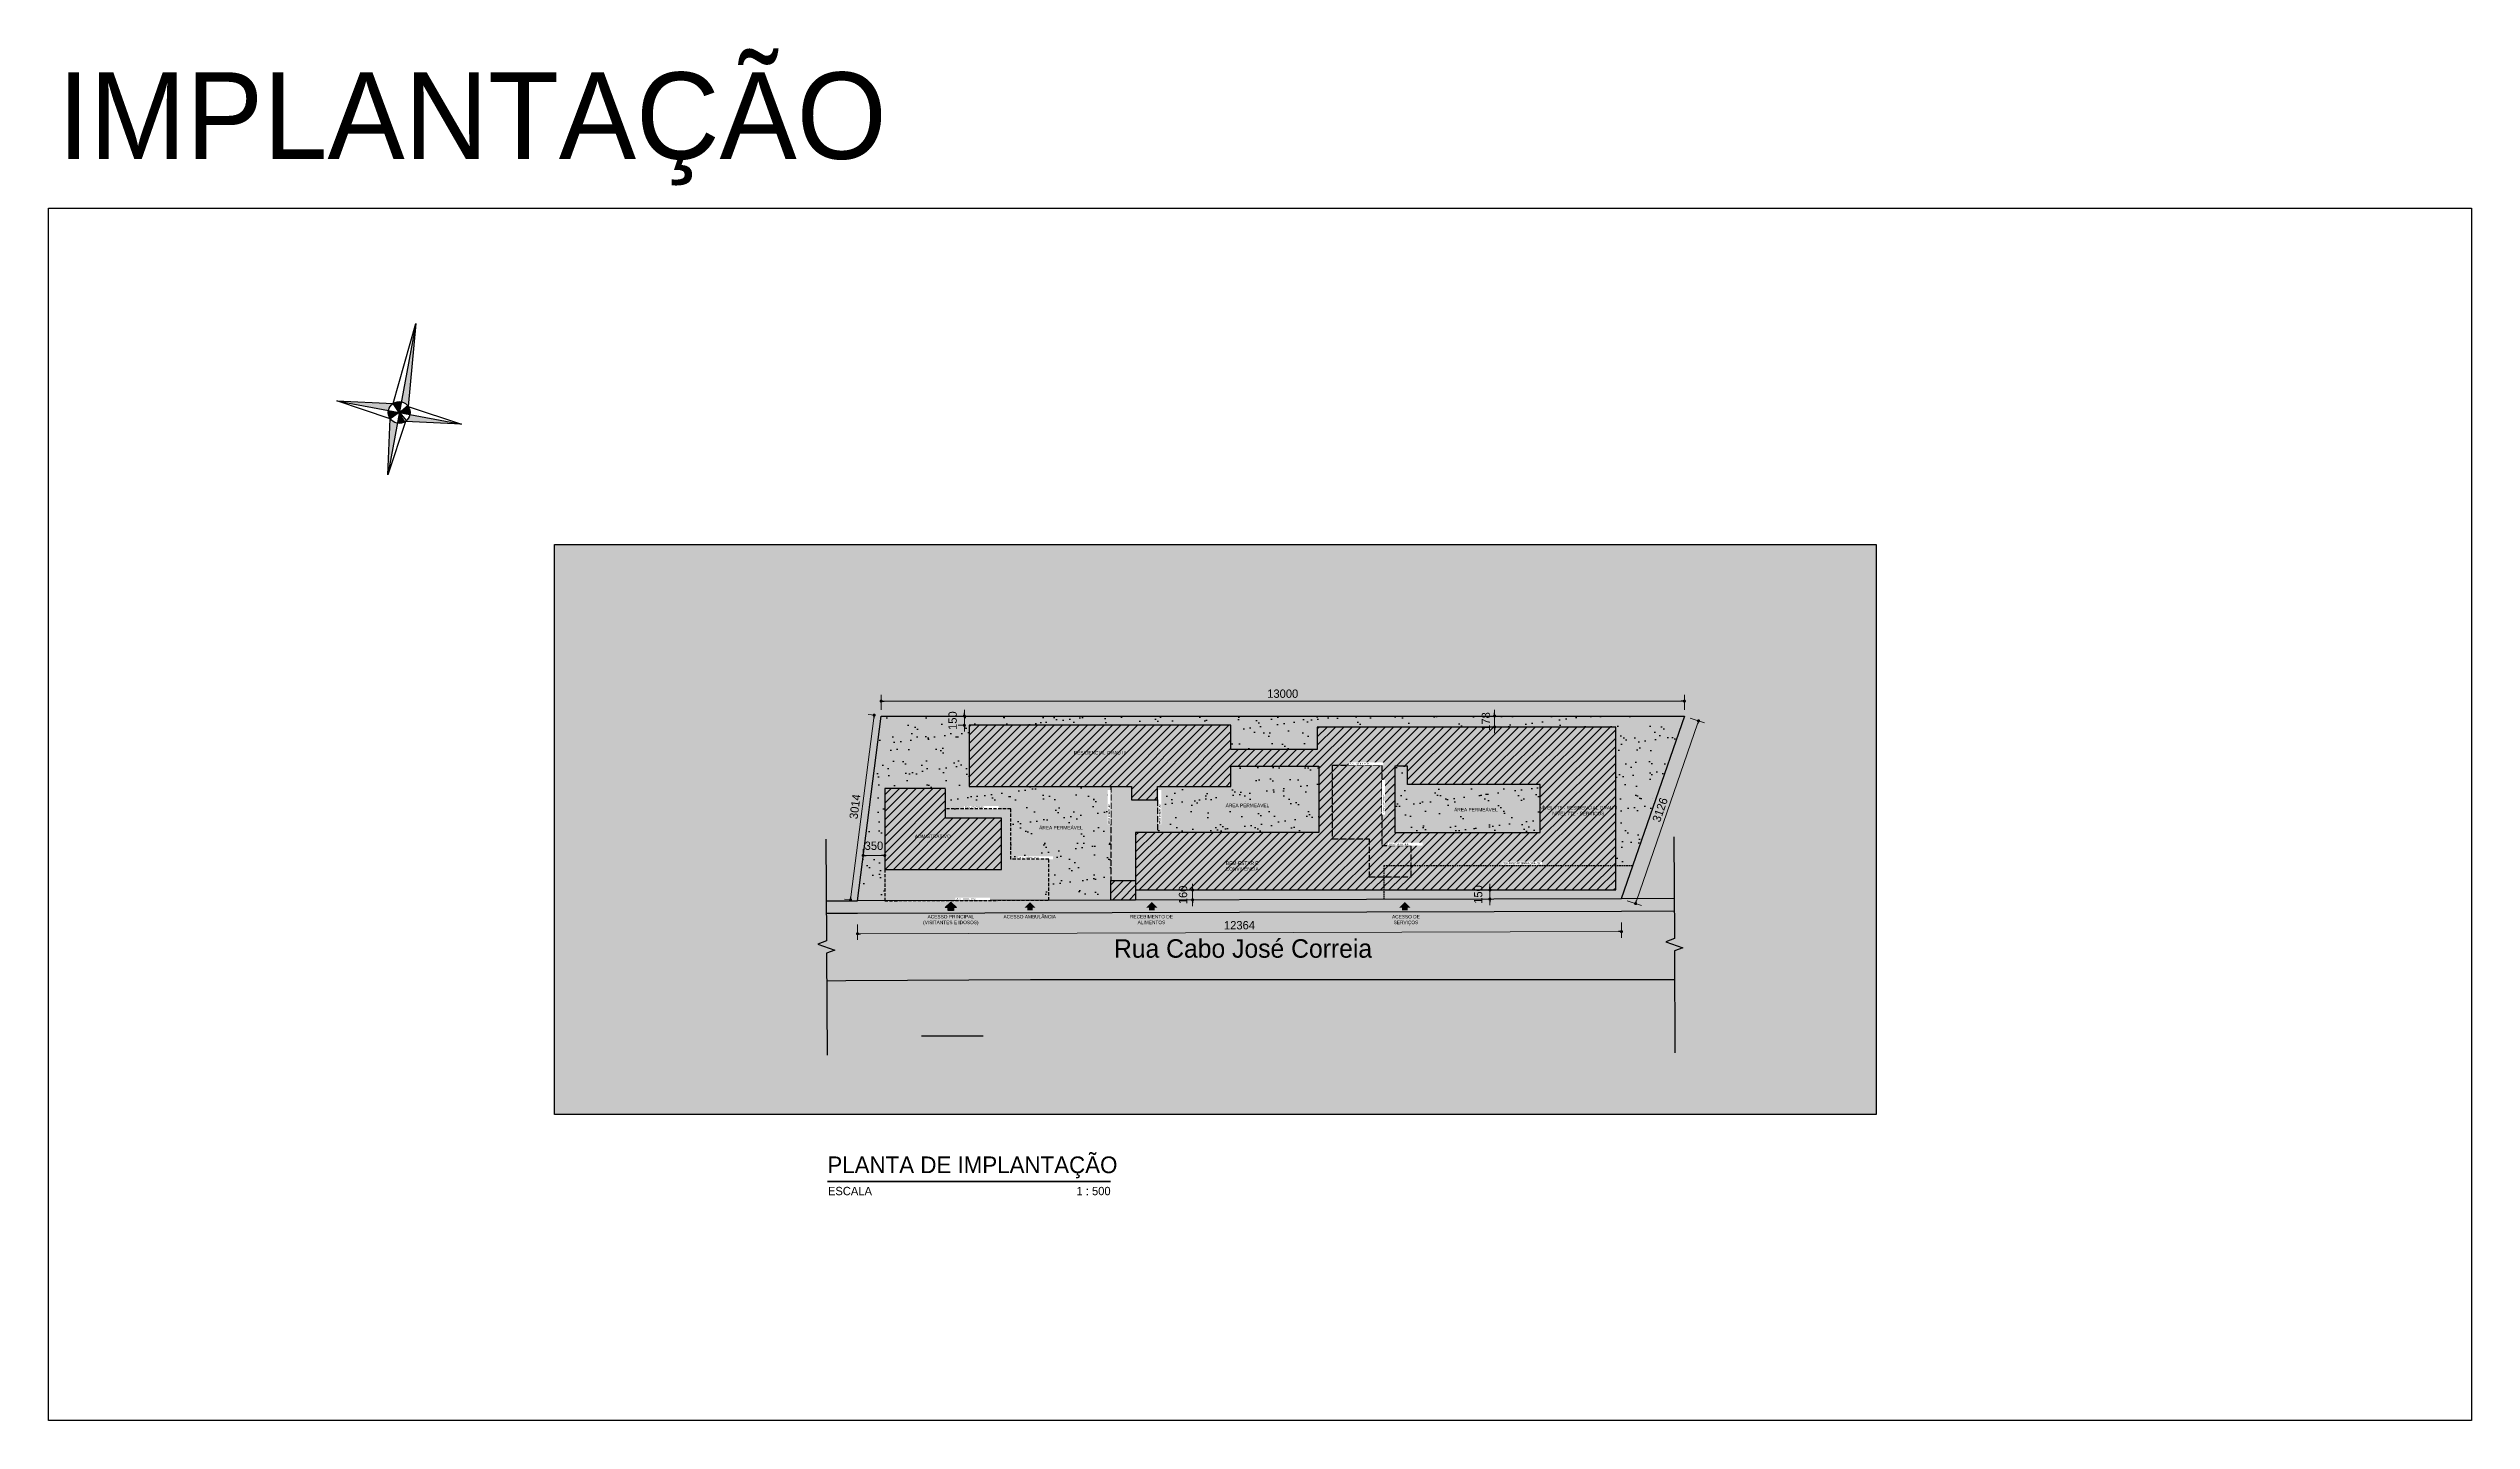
# Model space of a CAD drawing. Header units: centimetres. Extents: x 0 to 1099704, y -139216 to 99734.
# Drawn here: x 666120 to 705336, y 36961 to 59163 of the extents above; entities that cross this region are included whole.
import ezdxf

# ---------------------------------------------------------------- set-up
doc = ezdxf.new("R2010")
doc.units = ezdxf.units.CM
doc.header["$LTSCALE"] = 4
for name, pattern in [('ACAD_ISO05W100', [33, 24, -3, 0, -3, 0, -3]), ('DASHED2', [9.525, 6.35, -3.175]), ('HIDDENX2', [19.05, 12.7, -6.35])]:
    doc.linetypes.add(name, pattern=pattern)
for name, color, linetype in [('0.1', 1, 'Continuous'), ('0.2', 2, 'Continuous'), ('0.4', 4, 'Continuous'), ('0.6', 6, 'Continuous'), ('02-CONT', 2, 'Continuous'), ('2', 2, 'Continuous'), ('B-COTAS', 1, 'Continuous'), ('B-SIMBOLOS', 2, 'Continuous'), ('C-TEXTO-02', 2, 'Continuous'), ('CONTORNO TERRENO', 3, 'Continuous'), ('NOVO', 170, 'Continuous')]:
    doc.layers.add(name, color=color, linetype=linetype)
for name, color, linetype, lineweight in [('C-TEXTO-01', 2, 'Continuous', 20), ('C-TEXTO-03', 2, 'Continuous', 20), ('textos', 2, 'Continuous', 9)]:
    doc.layers.add(name, color=color, linetype=linetype, lineweight=lineweight)
doc.styles.add('EC_NOMES', font='GOTHIC.TTF')
doc.styles.add('Esc.500', font='ERASLGHT.TTF', dxfattribs={"height": 90})
doc.styles.add('Esc.750', font='ERASLGHT.TTF', dxfattribs={"height": 135})
doc.styles.add('Símbolos', font='ERASLGHT.TTF')
doc.dimstyles.new('ARQ500', dxfattribs={"dimscale": 500, "dimtxt": 90, "dimasz": 0.1, "dimexe": 0.2, "dimexo": 0.2, "dimgap": 0.1, "dimtad": 1, "dimdec": 0, "dimzin": 12, "dimdsep": 46, "dimtxsty": 'Esc.500', "dimblk1": 'DOT', "dimblk2": 'DOT', "dimsah": 1, "dimcen": 0.4, "dimclrd": 256, "dimclre": 256, "dimclrt": 2, "dimadec": 0, "dimazin": 0, "dimtfac": 1, "dimtdec": 0, "dimtix": 1, "dimtmove": 2, "dimatfit": 3, "dimldrblk": 'DOT', "dimfxl": 0.3, "dimfxlon": 1, "dimtolj": 1, "dimtzin": 12, "dimlwd": 9, "dimlwe": 9, "dimarcsym": 0})

# ---------------------------------------------------------------- blocks, each defined once
blk = doc.blocks.new('*U28')
for p, q in [((-0.5, 0.25), (0, 0.75)), ((-0.25, 0.25), (-0.5, 0.25)), ((-0.25, 0), (-0.25, 0.25)), ((0.25, 0), (-0.25, 0)), ((0, 0.75), (0.5, 0.25)), ((0.5, 0.25), (0.25, 0.25)), ((0.25, 0.25), (0.25, 0))]:
    blk.add_line(p, q)
blk = doc.blocks.new('DOT')
at = {"color": 0, "linetype": 'ByBlock'}
blk.add_line((-0.5, 0), (-1, 0), dxfattribs=at)
at = {"color": 0, "linetype": 'ByBlock', "const_width": 0.5}
blk.add_lwpolyline([(-0.25, 0, 1), (0.25, 0, 1)], format="xyb", close=True, dxfattribs=at)
blk = doc.blocks.new('*D129')
at = {"layer": 'B-COTAS', "lineweight": 9, "transparency": 16777216}
for p, q in [((679596, 48461), (679596, 48702)), ((692596, 48461), (692596, 48702)), ((679646, 48602), (692546, 48602))]:
    blk.add_line(p, q, dxfattribs=at)
at = {"layer": 'DEFPOINTS', "color": 0, "transparency": 16777216}
for p in [(679596, 48361), (692596, 48602), (692596, 48361)]:
    blk.add_point(p, dxfattribs=at)
at = {"layer": 'B-COTAS', "lineweight": 9, "transparency": 16777216, "xscale": 50, "yscale": 50, "zscale": 50, "rotation": 180}
blk.add_blockref('DOT', (679596, 48602), dxfattribs=at)
at = {"layer": 'B-COTAS', "lineweight": 9, "transparency": 16777216, "xscale": 50, "yscale": 50, "zscale": 50}
blk.add_blockref('DOT', (692596, 48602), dxfattribs=at)
at = {"layer": 'B-COTAS', "color": 2, "transparency": 16777216, "insert": (686096, 48722), "char_height": 135, "attachment_point": 5, "style": 'Esc.750'}
blk.add_mtext('\\A1;13000', dxfattribs=at)
blk = doc.blocks.new('_Dot')
at = {"color": 0, "linetype": 'ByBlock', "lineweight": -2}
blk.add_line((-0.5, 0), (-1, 0), dxfattribs=at)
at = {"color": 0, "linetype": 'ByBlock', "const_width": 0.5}
blk.add_lwpolyline([(-0.25, 0, 1), (0.25, 0, 1)], format="xyb", close=True, dxfattribs=at)
blk = doc.blocks.new('*D126')
at = {"layer": 'B-COTAS', "lineweight": 9, "transparency": 16777216}
for p, q in [((679214, 44988), (679215, 44738)), ((679265, 44838), (691528, 44872)), ((691578, 45022), (691579, 44772))]:
    blk.add_line(p, q, dxfattribs=at)
at = {"layer": 'DEFPOINTS', "color": 0, "transparency": 16777216}
for p in [(679214, 45214), (691577, 45248), (691578, 44872)]:
    blk.add_point(p, dxfattribs=at)
at = {"layer": 'B-COTAS', "lineweight": 9, "transparency": 16777216, "xscale": 50, "yscale": 50, "zscale": 50}
for p, rotation in [((679215, 44838), 180.1566305847917), ((691578, 44872), 0.1566305847916921)]:
    blk.add_blockref('DOT', p, dxfattribs=dict(at, rotation=rotation))
at = {"layer": 'B-COTAS', "color": 2, "transparency": 16777216, "insert": (685396, 44975), "char_height": 135, "attachment_point": 5, "rotation": 0.1566, "style": 'Esc.750'}
blk.add_mtext('\\A1;12364', dxfattribs=at)
blk = doc.blocks.new('*D127')
at = {"layer": 'B-COTAS', "lineweight": 9, "transparency": 16777216}
for p, q in [((692691, 48328), (692920, 48249)), ((692810, 48234), (691823, 45373)), ((691672, 45372), (691902, 45293))]:
    blk.add_line(p, q, dxfattribs=at)
at = {"layer": 'DEFPOINTS', "color": 0, "transparency": 16777216}
for p in [(692596, 48361), (691577, 45405), (691807, 45326)]:
    blk.add_point(p, dxfattribs=at)
at = {"layer": 'B-COTAS', "lineweight": 9, "transparency": 16777216, "xscale": 50, "yscale": 50, "zscale": 50}
for p, rotation in [((692826, 48282), 70.9824842449628), ((691807, 45326), 250.9824842449628)]:
    blk.add_blockref('DOT', p, dxfattribs=dict(at, rotation=rotation))
at = {"layer": 'B-COTAS', "color": 2, "transparency": 16777216, "insert": (692203, 46843), "char_height": 135, "attachment_point": 5, "rotation": 70.9825, "style": 'Esc.750'}
blk.add_mtext('\\A1;3126', dxfattribs=at)
blk = doc.blocks.new('*D128')
at = {"layer": 'B-COTAS', "lineweight": 9, "transparency": 16777216}
for p, q in [((679477, 48325), (679108, 45435)), ((679496, 48373), (679385, 48388)), ((679115, 45384), (679003, 45398))]:
    blk.add_line(p, q, dxfattribs=at)
at = {"layer": 'DEFPOINTS', "color": 0, "transparency": 16777216}
for p in [(679596, 48361), (679102, 45386), (679214, 45371)]:
    blk.add_point(p, dxfattribs=at)
at = {"layer": 'B-COTAS', "lineweight": 9, "transparency": 16777216, "xscale": 50, "yscale": 50, "zscale": 50}
for p, rotation in [((679484, 48375), 82.72044767476393), ((679102, 45386), 262.7204476747639)]:
    blk.add_blockref('DOT', p, dxfattribs=dict(at, rotation=rotation))
at = {"layer": 'B-COTAS', "color": 2, "transparency": 16777216, "insert": (679174, 46895), "char_height": 135, "attachment_point": 5, "rotation": 82.7204, "style": 'Esc.750'}
blk.add_mtext('\\A1;3014', dxfattribs=at)
blk = doc.blocks.new('*D130')
at = {"layer": 'B-COTAS', "lineweight": 9, "transparency": 16777216}
for p, q in [((680943, 48361), (680843, 48361)), ((680943, 48411), (680943, 48461)), ((680943, 48211), (680943, 48361)), ((680943, 48211), (680843, 48211)), ((680943, 48161), (680943, 48111))]:
    blk.add_line(p, q, dxfattribs=at)
at = {"layer": 'DEFPOINTS', "color": 0, "transparency": 16777216}
for p in [(680943, 48361), (681024, 48361), (681024, 48211)]:
    blk.add_point(p, dxfattribs=at)
at = {"layer": 'B-COTAS', "lineweight": 9, "transparency": 16777216, "xscale": 50, "yscale": 50, "zscale": 50}
for p, rotation in [((680943, 48361), 270), ((680943, 48211), 90)]:
    blk.add_blockref('DOT', p, dxfattribs=dict(at, rotation=rotation))
at = {"layer": 'B-COTAS', "color": 2, "transparency": 16777216, "insert": (680754, 48286), "char_height": 135, "attachment_point": 5, "rotation": 90, "style": 'Esc.750'}
blk.add_mtext('\\A1;150', dxfattribs=at)
blk = doc.blocks.new('*D131')
at = {"layer": 'B-COTAS', "lineweight": 9, "transparency": 16777216}
for p, q in [((689449, 45546), (689349, 45546)), ((689449, 45596), (689449, 45646)), ((689449, 45546), (689449, 45399)), ((689449, 45399), (689349, 45399)), ((689449, 45349), (689449, 45299))]:
    blk.add_line(p, q, dxfattribs=at)
at = {"layer": 'DEFPOINTS', "color": 0, "transparency": 16777216}
for p in [(689539, 45546), (689449, 45399), (689539, 45399)]:
    blk.add_point(p, dxfattribs=at)
at = {"layer": 'B-COTAS', "lineweight": 9, "transparency": 16777216, "xscale": 50, "yscale": 50, "zscale": 50}
for p, rotation in [((689449, 45546), 270), ((689449, 45399), 90)]:
    blk.add_blockref('DOT', p, dxfattribs=dict(at, rotation=rotation))
at = {"layer": 'B-COTAS', "color": 2, "transparency": 16777216, "insert": (689260, 45473), "char_height": 135, "attachment_point": 5, "rotation": 90, "style": 'Esc.750'}
blk.add_mtext('\\A1;150', dxfattribs=at)
blk = doc.blocks.new('*D132')
at = {"layer": 'B-COTAS', "lineweight": 9, "transparency": 16777216}
for p, q in [((679305, 46105), (679305, 46205)), ((679605, 46105), (679355, 46105)), ((679655, 46105), (679655, 46205))]:
    blk.add_line(p, q, dxfattribs=at)
at = {"layer": 'DEFPOINTS', "color": 0, "transparency": 16777216}
for p in [(679305, 46105), (679305, 46082), (679655, 46089)]:
    blk.add_point(p, dxfattribs=at)
at = {"layer": 'B-COTAS', "lineweight": 9, "transparency": 16777216, "xscale": 50, "yscale": 50, "zscale": 50, "rotation": 180}
blk.add_blockref('DOT', (679305, 46105), dxfattribs=at)
at = {"layer": 'B-COTAS', "lineweight": 9, "transparency": 16777216, "xscale": 50, "yscale": 50, "zscale": 50}
blk.add_blockref('DOT', (679655, 46105), dxfattribs=at)
at = {"layer": 'B-COTAS', "color": 2, "transparency": 16777216, "insert": (679480, 46261), "char_height": 135, "attachment_point": 5, "style": 'Esc.750'}
blk.add_mtext('\\A1;350', dxfattribs=at)
blk = doc.blocks.new('*D133')
at = {"layer": 'B-COTAS', "lineweight": 9, "transparency": 16777216}
for p, q in [((689525, 48361), (689425, 48361)), ((689525, 48411), (689525, 48461)), ((689525, 48182), (689525, 48361)), ((689525, 48182), (689425, 48182)), ((689525, 48132), (689525, 48082))]:
    blk.add_line(p, q, dxfattribs=at)
at = {"layer": 'DEFPOINTS', "color": 0, "transparency": 16777216}
for p in [(689525, 48361), (689544, 48361), (689544, 48182)]:
    blk.add_point(p, dxfattribs=at)
at = {"layer": 'B-COTAS', "lineweight": 9, "transparency": 16777216, "xscale": 50, "yscale": 50, "zscale": 50}
for p, rotation in [((689525, 48361), 270), ((689525, 48182), 90)]:
    blk.add_blockref('DOT', p, dxfattribs=dict(at, rotation=rotation))
at = {"layer": 'B-COTAS', "color": 2, "transparency": 16777216, "insert": (689385, 48272), "char_height": 135, "attachment_point": 5, "rotation": 90, "style": 'Esc.750'}
blk.add_mtext('\\A1;178', dxfattribs=at)
blk = doc.blocks.new('*D134')
at = {"layer": 'B-COTAS', "lineweight": 9, "transparency": 16777216}
for p, q in [((684637, 45546), (684537, 45546)), ((684637, 45596), (684637, 45646)), ((684637, 45546), (684637, 45386)), ((684637, 45386), (684537, 45386)), ((684637, 45336), (684637, 45286))]:
    blk.add_line(p, q, dxfattribs=at)
at = {"layer": 'DEFPOINTS', "color": 0, "transparency": 16777216}
for p in [(684638, 45546), (684637, 45386), (684639, 45386)]:
    blk.add_point(p, dxfattribs=at)
at = {"layer": 'B-COTAS', "lineweight": 9, "transparency": 16777216, "xscale": 50, "yscale": 50, "zscale": 50}
for p, rotation in [((684637, 45546), 270), ((684637, 45386), 90)]:
    blk.add_blockref('DOT', p, dxfattribs=dict(at, rotation=rotation))
at = {"layer": 'B-COTAS', "color": 2, "transparency": 16777216, "insert": (684483, 45466), "char_height": 135, "attachment_point": 5, "rotation": 90, "style": 'Esc.750'}
blk.add_mtext('\\A1;160', dxfattribs=at)

msp = doc.modelspace()

# ---------------------------------------------------------------- hatches: boundary and pattern name
at = {"layer": '0.4', "true_color": 0xf8f3ec}
h = msp.add_hatch(color=7, dxfattribs=at)
h.dxf.hatch_style = 1
h.paths.add_polyline_path([(695700.289, 51135.527), (674311.482, 51135.527), (674311.482, 41913.978), (695700.289, 41913.978)])
at = {"layer": '0.6'}
h = msp.add_hatch(dxfattribs=at)
h.set_pattern_fill('AR-SAND', color=8, scale=8)
h.paths.add_polyline_path([(682259.122, 46044.525), (682259.122, 45894.525), (682258.606, 45379.542), (683314.836, 45382.43), (683314.836, 45697.43), (683314.836, 47220.848), (681023.613, 47220.848), (681023.613, 48210.768), (685258.613, 48210.768), (685258.613, 47820.768), (686652.845, 47820.768), (686652.845, 48182.304), (691484.845, 48182.304), (691484.845, 45944.501), (691758.183, 45944.501), (692596.113, 48360.768), (679595.673, 48360.768), (679213.788, 45371.218), (679655.92, 45372.427), (679654.538, 45877.912), (679654.538, 47187.912), (680639.538, 47187.912), (680639.538, 46857.912), (681694.538, 46857.912), (681694.538, 46044.525)])
h.paths.add_polyline_path([(690264.845, 46476.304), (690264.845, 47252.304), (688117.845, 47252.304), (688117.845, 47550.771), (687912.845, 47550.771), (687912.845, 46476.304)], flags=17)
h.paths.add_polyline_path([(686682.845, 46476.304), (686682.845, 47550.771), (685258.613, 47550.771), (685258.613, 47220.848), (684071.613, 47220.848), (684071.613, 47005.848), (684071.613, 46476.304)], flags=17)
h.paths.add_polyline_path([(682138.853, 46474.975), (682815.304, 46474.975), (682815.304, 46598.237), (682138.853, 46598.237)], flags=16)
h.paths.add_polyline_path([(683313.557, 46609.36), (683313.557, 46906.055), (683260.73, 46906.055), (683260.73, 46609.36)], flags=16)
h.paths.add_polyline_path([(688854.508, 46765.107), (689530.96, 46765.107), (689530.96, 46888.369), (688854.508, 46888.369)], flags=16)
h.paths.add_polyline_path([(685157.042, 46833.655), (685833.493, 46833.655), (685833.493, 46956.916), (685157.042, 46956.916)], flags=16)
h.paths.add_polyline_path([(684133.328, 46609.36), (684133.328, 46906.055), (684080.502, 46906.055), (684080.502, 46609.36)], flags=16)
h = msp.add_hatch(dxfattribs=at)
h.set_pattern_fill('ANSI31', color=8, scale=30)
h.paths.add_polyline_path([(685258.613, 47550.771), (686682.845, 47550.771), (686682.845, 46476.304), (683714.836, 46476.304), (683714.836, 45546.304), (691484.845, 45546.304), (691484.845, 48182.304), (686652.845, 48182.304), (686652.845, 47820.768), (685258.613, 47820.768), (685258.613, 48210.768), (681023.613, 48210.768), (681023.613, 47220.848), (683646.613, 47220.848), (683646.613, 47005.848), (684071.613, 47005.848), (684071.613, 47220.848), (685258.613, 47220.848)])
h.paths.add_polyline_path([(686897.845, 47565.771), (687697.845, 47565.771), (687697.845, 46261.304), (688174.845, 46261.304), (688174.845, 45761.304), (687496.248, 45761.304), (687496.248, 46376.304), (686897.845, 46376.304)], flags=16)
h.paths.add_polyline_path([(687912.845, 47550.771), (688117.845, 47550.771), (688117.845, 47252.304), (690264.845, 47252.304), (690264.845, 46476.304), (687912.845, 46476.304)], flags=16)
h.paths.add_polyline_path([(690269.304, 46686.741), (691491.027, 46686.741), (691491.027, 46920.074), (690269.304, 46920.074)], flags=9)
h.paths.add_polyline_path([(685161.214, 45806.384), (685718.855, 45806.384), (685718.855, 46038.815), (685161.214, 46038.815)], flags=24)
h.paths.add_polyline_path([(682693.757, 47702.67), (683500.834, 47702.67), (683500.834, 47825.931), (682693.757, 47825.931)], flags=24)
h.paths.add_polyline_path([(688854.508, 46765.107), (689530.96, 46765.107), (689530.96, 46888.369), (688854.508, 46888.369)], flags=8)
h.paths.add_polyline_path([(687805.484, 46257.892), (688102.178, 46257.892), (688102.178, 46310.718), (687805.484, 46310.718)], flags=8)
h.paths.add_polyline_path([(687166.984, 47562.359), (687463.678, 47562.359), (687463.678, 47615.185), (687166.984, 47615.185)], flags=24)
h.paths.add_polyline_path([(687755.713, 46767.373), (687755.713, 47064.067), (687702.886, 47064.067), (687702.886, 46767.373)], flags=24)
h.paths.add_polyline_path([(689641.719, 45946.715), (690240.234, 45946.715), (690240.234, 45999.542), (689641.719, 45999.542)], flags=24)
h = msp.add_hatch(dxfattribs=at)
h.set_pattern_fill('ANSI31', color=8, scale=30)
h.paths.add_polyline_path([(687697.845, 47565.771), (686897.845, 47565.771), (686897.845, 46376.304), (687496.248, 46376.304), (687496.248, 45761.304), (687732.552, 45761.304), (687732.052, 45944.501), (688174.845, 45944.501), (688174.845, 46261.304), (687697.845, 46261.304)])
h.paths.add_polyline_path([(688174.845, 45944.501), (687732.052, 45944.501), (687732.552, 45761.304), (688174.845, 45761.304)], flags=17)
h.paths.add_polyline_path([(681544.538, 46707.912), (680639.538, 46707.912), (680639.538, 47187.912), (679654.538, 47187.912), (679654.538, 45877.912), (681544.538, 45877.912)])
h.paths.add_polyline_path([(680125.965, 46350.763), (680705.883, 46350.763), (680705.883, 46474.025), (680125.965, 46474.025)], flags=24)
h = msp.add_hatch(dxfattribs=at)
h.set_pattern_fill('ANSI31', color=8, scale=30)
h.paths.add_polyline_path([(683714.836, 45697.43), (683314.836, 45697.43), (683314.836, 45382.43), (683714.836, 45383.523)])
at = {"layer": '2'}
h = msp.add_hatch(color=256, dxfattribs=at)
h.paths.add_polyline_path([(671943.541, 53372.198), (672063.721, 54713.631), (671829.641, 53446.256, -0.199527702)])
h.paths.add_polyline_path([(672805.941, 53082.865), (671971.456, 53239.536, -0.198640229), (671897.562, 53126.196)])
h.paths.add_polyline_path([(671611.134, 52263.194), (671765.345, 53098.138, -0.197987754), (671652.041, 53171.333)])
h.paths.add_polyline_path([(671623.529, 53304.858, -0.197933079), (671697.027, 53417.925), (670789.045, 53461.529)])
h = msp.add_hatch(color=256, dxfattribs=at)
h.paths.add_polyline_path([(671797.493, 53272.197), (671623.529, 53304.858, 0.200603678), (671652.041, 53171.333)])
h.paths.add_polyline_path([(671897.562, 53126.196), (671797.493, 53272.197), (671765.345, 53098.138, 0.198418582)])
h.paths.add_polyline_path([(671971.456, 53239.536, 0.199063094), (671943.541, 53372.198), (671797.493, 53272.197)])
h.paths.add_polyline_path([(671797.493, 53272.197), (671829.641, 53446.256, 0.199125863), (671697.027, 53417.925)])
at = {"layer": 'B-SIMBOLOS'}
h = msp.add_hatch(color=256, dxfattribs=at)
h.dxf.hatch_style = 1
h.paths.add_polyline_path([(682005.992, 45350.395), (681915.992, 45260.395), (681960.992, 45260.395), (681960.992, 45215.395), (682050.992, 45215.395), (682050.992, 45260.395), (682095.992, 45260.395)])
h = msp.add_hatch(color=256, dxfattribs=at)
h.dxf.hatch_style = 1
h.paths.add_polyline_path([(683976.622, 45350.395), (683886.622, 45260.395), (683931.622, 45260.395), (683931.622, 45215.395), (684021.622, 45215.395), (684021.622, 45260.395), (684066.622, 45260.395)])
h = msp.add_hatch(color=256, dxfattribs=at)
h.dxf.hatch_style = 1
h.paths.add_polyline_path([(688071.524, 45350.395), (687981.524, 45260.395), (688026.524, 45260.395), (688026.524, 45215.395), (688116.524, 45215.395), (688116.524, 45260.395), (688161.524, 45260.395)])

# ---------------------------------------------------------------- linework, layer by layer
at = {"layer": '0.1', "linetype": 'ACAD_ISO05W100'}
for p, q in [((686897.845, 47565.771), (687697.845, 47565.771)), ((687697.845, 47565.771), (687697.845, 46261.304)), ((683314.836, 47220.848), (683314.836, 45697.43)), ((684071.613, 47005.848), (684071.613, 46476.304))]:
    msp.add_line(p, q, dxfattribs=at)
for points in [[(686897.845, 47565.771), (686897.845, 46376.304)], [(686897.845, 46376.304), (687496.248, 46376.304), (687496.248, 45761.304), (688174.845, 45761.304), (688174.845, 46261.304), (687697.845, 46261.304)]]:
    msp.add_lwpolyline(points, dxfattribs=at)
at = {"layer": '0.4'}
msp.add_line((680247.078, 43184.066), (681247.078, 43184.066), dxfattribs=at)
msp.add_lwpolyline([(674311.482, 51135.527), (695700.289, 51135.527), (695700.289, 41913.978), (674311.482, 41913.978)], close=True, dxfattribs=at)
for points in [[(678708, 45368.461), (679213.788, 45371.218)], [(678709.087, 45169.135), (679214.874, 45171.893), (691577.901, 45205.69), (692431.704, 45208.024)], [(692430.617, 45407.35), (691577.356, 45405.017)], [(692437.776, 44094.361), (691649.907, 44090.02), (682016.388, 44090.848), (679026.51, 44074.545), (678715.064, 44072.847)]]:
    msp.add_lwpolyline(points, dxfattribs=at)
at = {"layer": '0.6'}
for points in [[(691571.091, 45405), (679213.788, 45371.218), (679595.673, 48360.768), (692596.113, 48360.768)], [(683314.836, 45697.43), (683714.836, 45697.43), (683714.836, 45382.43), (683314.836, 45382.43)]]:
    msp.add_lwpolyline(points, close=True, dxfattribs=at)
msp.add_lwpolyline([(688117.845, 47550.771), (687912.845, 47550.771), (687912.845, 46476.304), (690264.845, 46476.304), (690264.845, 47252.304), (688117.845, 47252.304), (688117.845, 47550.771)], dxfattribs=at)
at = {"layer": '02-CONT', "linetype": 'DASHED2', "elevation": 77040.339}
for points in [[(687730.548, 45944.501), (691758.183, 45944.501)], [(687732.052, 45944.501), (687733.555, 45394.509)]]:
    msp.add_lwpolyline(points, dxfattribs=at)
at = {"layer": '2'}
for p, q in [((672063.721, 54713.631), (671611.134, 52263.194)), ((671697.027, 53417.925), (672063.721, 54713.631)), ((672063.721, 54713.631), (671943.541, 53372.198)), ((670789.045, 53461.529), (672805.941, 53082.865)), ((670789.045, 53461.529), (671697.027, 53417.925)), ((671652.041, 53171.333), (670789.045, 53461.529)), ((671797.493, 53272.197), (671697.027, 53417.925)), ((671800.478, 53274.457), (671936.439, 53387.792)), ((671943.541, 53372.198), (672805.941, 53082.865)), ((671611.134, 52263.194), (671652.041, 53171.333)), ((671897.562, 53126.196), (671611.134, 52263.194)), ((671797.493, 53272.197), (671652.041, 53171.333)), ((671800.478, 53274.457), (671913.876, 53138.55)), ((672805.941, 53082.865), (671897.562, 53126.196))]:
    msp.add_line(p, q, dxfattribs=at)
msp.add_circle((671797.493, 53272.197), 177.003, dxfattribs=at)
at = {"layer": 'C-TEXTO-01', "const_width": 30}
msp.add_lwpolyline([(678725.868, 40828.908), (683313.476, 40828.908)], dxfattribs=at)
at = {"layer": 'CONTORNO TERRENO', "linetype": 'Continuous'}
for points in [[(678702.547, 46368.446), (678711.53, 44720.99), (678574.431, 44670.241), (678849.72, 44571.741), (678712.621, 44520.993), (678721.604, 42873.536)], [(692425.164, 46407.335), (692434.148, 44759.879), (692297.048, 44709.13), (692572.337, 44610.63), (692435.238, 44559.882), (692444.221, 42912.425)]]:
    msp.add_lwpolyline(points, dxfattribs=at)
at = {"layer": 'NOVO'}
msp.add_lwpolyline([(666120.389, 56579.895), (705335.763, 56579.895), (705335.763, 36960.866), (666120.389, 36960.866)], close=True, dxfattribs=at)

# ---------------------------------------------------------------- texts
at = {"layer": 'C-TEXTO-02', "insert": (678725.868, 40880.616), "char_height": 270, "attachment_point": 7, "style": 'Símbolos'}
msp.add_mtext('PLANTA DE IMPLANTAÇÃO', dxfattribs=at)
at = {"layer": 'C-TEXTO-02', "insert": (678735.576, 40741.955), "char_height": 135, "width": 4571.05882, "attachment_point": 1, "style": 'Símbolos'}
msp.add_mtext('ESCALA                                                                  1 : 500', dxfattribs=at)
at = {"layer": 'C-TEXTO-03', "attachment_point": 1, "style": 'Símbolos'}
for s, insert, char_height, width in [('IMPLANTAÇÃO', (666267.153, 58776.59), 1400, 19590.43881), ('RESIDENCIAL GRAU III', (682713.87, 47794.536), 56, 783.61755), ('ÁREA PERMEÁVEL', (685172.396, 46941.357), 56, 783.61755), ('ÁREA PERMEÁVEL', (688869.862, 46872.81), 56, 783.61755), ('\\pxqc;NÍVEL 775 - RESIDENCIAL GRAU II\\PNÍVEL 772 - SERVIÇOS', (690264.845, 46904.557), 56, 1231.01002), ('ADMISTRATIVO', (680141.319, 46442.63), 56, 783.61755), ('ÁREA PERMEÁVEL', (682154.207, 46582.678), 56, 783.61755), ('\\pxqc;BEM-ESTAR E CONVIVÊNCIA', (685049.108, 46007.42), 56, 783.61755), ('\\pxqc;ACESSO PRINCIPAL\\P(VISITANTES E IDOSOS)', (680312.16, 45142.182), 56, 823.95251), ('\\pxqc;ACESSO AMBULÂNCIA', (681608.858, 45142.182), 56, 783.61755), ('\\pxqc;RECEBIMENTO DE ALIMENTOS', (683579.488, 45142.182), 56, 783.61755), ('\\pxqc;ACESSO DE SERVIÇOS', (687698.04, 45142.182), 56, 783.61755)]:
    msp.add_mtext(s, dxfattribs=dict(at, insert=insert, char_height=char_height, width=width))
at = {"layer": 'textos', "style": 'EC_NOMES'}
msp.add_text('Rua Cabo José Correia', height=298.99226, rotation=359.9960628, dxfattribs=at).set_placement((683364.624, 44449.948))

# ---------------------------------------------------------------- dimensions: what is measured, and where the dimension line sits
at = {"layer": 'B-COTAS'}
dim = msp.add_linear_dim(base=(692596.113, 48602.011), p1=(679595.673, 48360.768), p2=(692596.113, 48360.768), dimstyle='ARQ500', override={"dimtxsty": 'Esc.750'}, dxfattribs=at)
dim.commit()
dim.dimension.update_dxf_attribs({"geometry": '*D129', "text_midpoint": (686095.893, 48721.588)})
for p1, p2, distance, picture, middle in [((679595.673, 48360.768), (679213.788, 45371.218), -112.8, '*D128', (679174.227, 46895.438)), ((692596.113, 48360.768), (691577.356, 45405.017), 242.982, '*D127', (692203.404, 46842.68))]:
    dim = msp.add_aligned_dim(p1=p1, p2=p2, distance=distance, dimstyle='ARQ500', override={"dimtxsty": 'Esc.750'}, dxfattribs=at)
    dim.commit()
    dim.dimension.update_dxf_attribs({"geometry": picture, "text_midpoint": middle})
for base, p1, p2, picture, middle in [((680942.722, 48360.768), (681023.613, 48210.768), (681023.613, 48360.768), '*D130', (680754.482, 48285.768)), ((689524.852, 48360.768), (689544.343, 48182.304), (689544.343, 48360.768), '*D133', (689384.518, 48271.536)), ((684636.647, 45386.048), (684638.096, 45546.304), (684638.534, 45386.048), '*D134', (684482.971, 45466.176))]:
    dim = msp.add_linear_dim(base=base, p1=p1, p2=p2, angle=90, dimstyle='ARQ500', override={"dimtxsty": 'Esc.750'}, dxfattribs=at)
    dim.commit()
    dim.dimension.update_dxf_attribs({"geometry": picture, "text_midpoint": middle, "dimtype": 160})
dim = msp.add_linear_dim(base=(679304.549, 46104.705), p1=(679654.538, 46088.597), p2=(679304.549, 46081.738), dimstyle='ARQ500', override={"dimtxsty": 'Esc.750'}, dxfattribs=at)
dim.commit()
dim.dimension.update_dxf_attribs({"geometry": '*D132', "text_midpoint": (679479.544, 46261.035), "dimtype": 160})
dim = msp.add_linear_dim(base=(689448.952, 45399.445), p1=(689538.604, 45546.304), p2=(689539.005, 45399.445), angle=90, text='150', dimstyle='ARQ500', override={"dimtxsty": 'Esc.750'}, dxfattribs=at)
dim.commit()
dim.dimension.update_dxf_attribs({"geometry": '*D131', "text_midpoint": (689260.036, 45472.874), "dimtype": 160})

# ---------------------------------------------------------------- next in the draw order: texts
at = {"layer": 'C-TEXTO-02', "insert": (689650.339, 45992.891, 77040.339), "char_height": 24, "width": 630.64103, "attachment_point": 1, "style": 'Símbolos', "bg_fill": 2}
msp.add_mtext('PROJ. RECUO NO TÉRREO (NÍVEL 772)', dxfattribs=at)

# ---------------------------------------------------------------- next in the draw order: linework, layer by layer
at = {"layer": '0.6'}
msp.add_lwpolyline([(683714.836, 46476.304), (683714.836, 45546.304), (691484.845, 45546.304), (691484.845, 48182.304), (686652.845, 48182.304), (686652.845, 47820.768), (685258.613, 47820.768), (685258.613, 48210.768), (681023.613, 48210.768), (681023.613, 47220.848), (683646.613, 47220.848), (683646.613, 47005.848), (684071.613, 47005.848), (684071.613, 47220.848), (685258.613, 47220.848), (685258.613, 47550.771), (686682.845, 47550.771), (686682.845, 46476.304)], close=True, dxfattribs=at)

# ---------------------------------------------------------------- next in the draw order: texts
at = {"layer": 'C-TEXTO-02', "char_height": 24, "width": 536.35929, "attachment_point": 1, "style": 'Símbolos', "bg_fill": 2}
for insert in [(687175.604, 47601.73), (680949.111, 46893.871), (687814.104, 46297.263), (681829.588, 46080.485), (680810.022, 45412.012)]:
    msp.add_mtext('PROJ. COBERTURA', dxfattribs=dict(at, insert=insert))
at = {"layer": 'C-TEXTO-02', "char_height": 24, "width": 536.35929, "attachment_point": 1, "rotation": 90, "style": 'Símbolos', "bg_fill": 2}
for insert in [(683274.185, 46617.98), (684093.957, 46617.98), (687716.341, 46775.992)]:
    msp.add_mtext('PROJ. COBERTURA', dxfattribs=dict(at, insert=insert))

# ---------------------------------------------------------------- next in the draw order: hatches: boundary and pattern name
at = {"layer": 'B-SIMBOLOS'}
h = msp.add_hatch(color=256, dxfattribs=at)
h.dxf.hatch_style = 1
h.paths.add_polyline_path([(680724.33, 45350.395), (680634.33, 45260.395), (680679.33, 45260.395), (680679.33, 45215.395), (680769.33, 45215.395), (680769.33, 45260.395), (680814.33, 45260.395)])

# ---------------------------------------------------------------- next in the draw order: linework, layer by layer
at = {"layer": '0.1', "linetype": 'HIDDENX2'}
msp.add_lwpolyline([(679654.538, 45877.912), (679655.92, 45372.427), (682309.122, 45381.111), (682309.122, 46044.525), (681694.538, 46044.525), (681694.538, 46857.912), (680639.538, 46857.912)], dxfattribs=at)
at = {"layer": '0.2'}
msp.add_lwpolyline([(680639.538, 47187.912), (679654.538, 47187.912), (679654.538, 45877.912), (681544.538, 45877.912), (681544.538, 46707.912), (680639.538, 46707.912), (680639.538, 47177.912)], dxfattribs=at)

# ---------------------------------------------------------------- next in the draw order: block references
at = {"layer": 'B-SIMBOLOS', "xscale": 180, "yscale": 180, "zscale": 180}
msp.add_blockref('*U28', (680724.33, 45215.395), dxfattribs=at)

# ---------------------------------------------------------------- next in the draw order: dimensions: what is measured, and where the dimension line sits
at = {"layer": 'B-COTAS'}
dim = msp.add_aligned_dim(p1=(679213.788, 45214.476), p2=(691577.356, 45248.275), distance=-376.14, dimstyle='ARQ500', override={"dimtxsty": 'Esc.750'}, dxfattribs=at)
dim.commit()
dim.dimension.update_dxf_attribs({"geometry": '*D126', "text_midpoint": (685396.273, 44974.813)})

doc.saveas('drawing.dxf')
